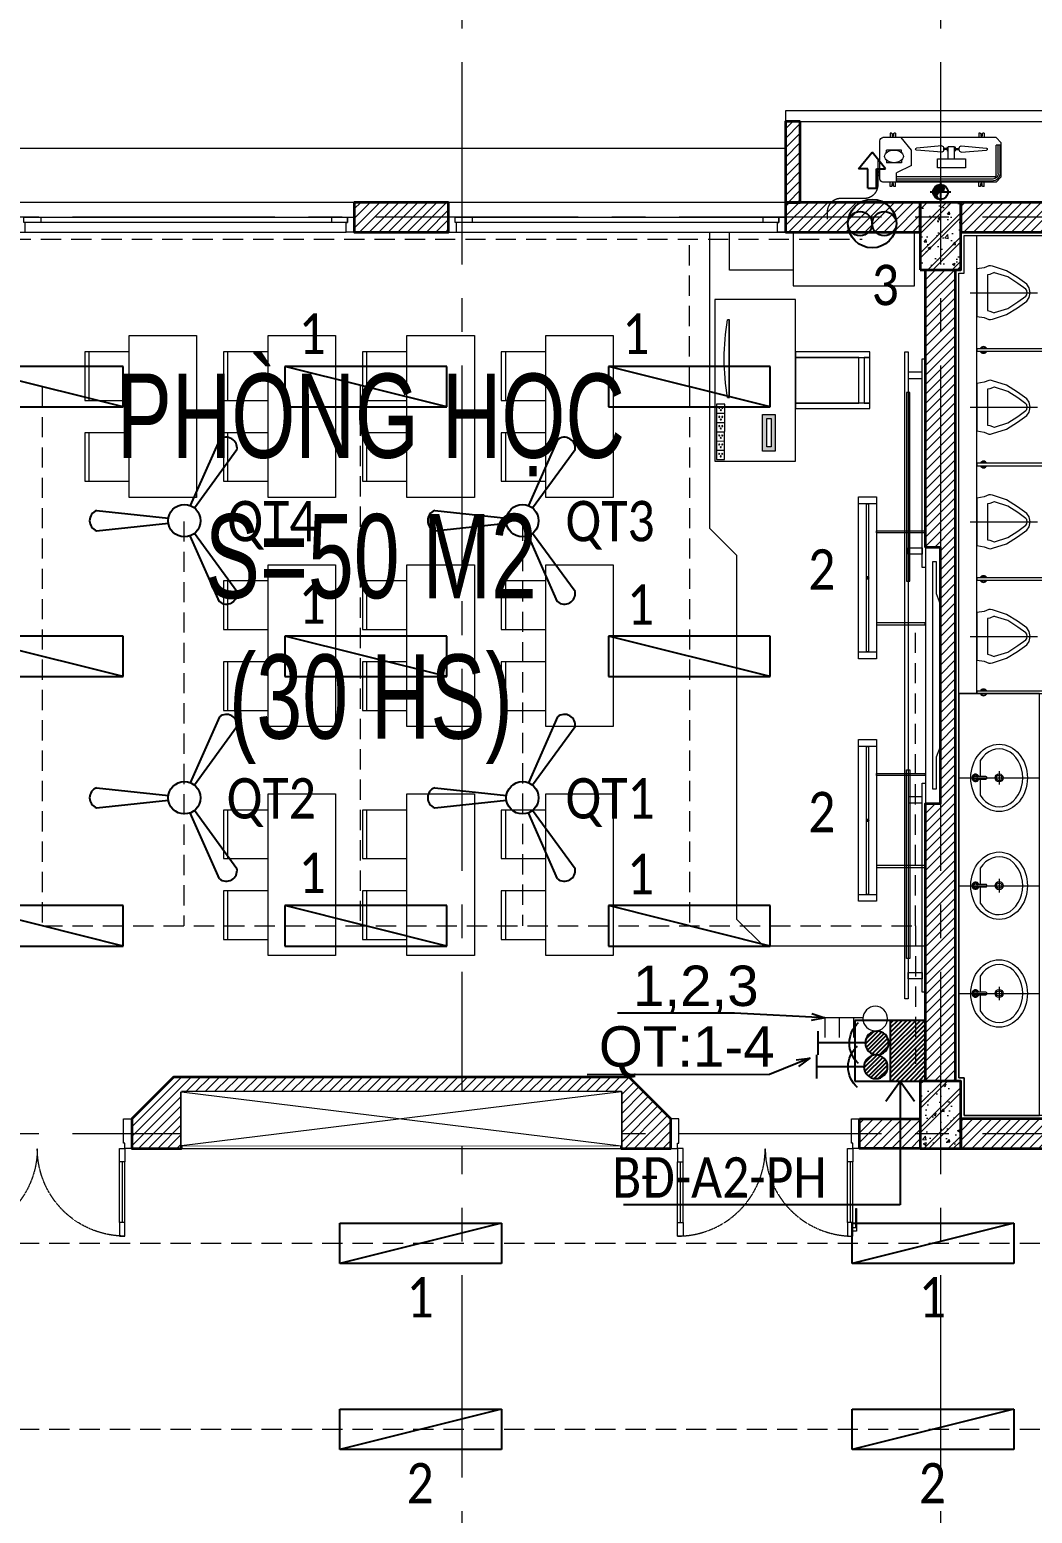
# Model space of a CAD drawing. Header units: millimetres. Extents: x 18326 to 214271, y -298828 to -198730.
# Drawn here: x 76590 to 84028, y -220747 to -209739 of the extents above; entities that cross this region are included whole.
import ezdxf
from ezdxf.enums import TextEntityAlignment as Align

# ---------------------------------------------------------------- set-up
doc = ezdxf.new("R2010")
doc.units = ezdxf.units.MM
doc.header["$LTSCALE"] = 20
doc.header["$MEASUREMENT"] = 0
for name, pattern in [('DASHED2', [0.375, 0.25, -0.125]), ('HIDDEN', [0.375, 0.25, -0.125]), ('xref LC GK$0$CENTER2', [1.125, 0.75, -0.125, 0.125, -0.125]), ('xref_mb.A2$0$2.Mat bang dien hinh$0$ACAD_ISO08W100', [36, 24, -3, 6, -3]), ('xref_mb.A2$0$CENTER', [2, 1.25, -0.25, 0.25, -0.25]), ('xref_mb.A2$0$HIDDEN', [0.375, 0.25, -0.125])]:
    doc.linetypes.add(name, pattern=pattern)
doc.layers.get('0').update_dxf_attribs({"lineweight": 0})
doc.layers.get('Defpoints').update_dxf_attribs({"color": 1, "lineweight": 25})
for name, color, linetype in [('!Cetech-TBD', 2, 'Continuous'), ('11TBDIEN', 6, 'Continuous'), ('CDC-E', 2, 'Continuous'), ('CDC-E-Equip', 2, 'Continuous'), ('CDC-E-Note', 3, 'Continuous'), ('CETECH-E-Switch', 2, 'Continuous'), ('CETECH-TBD', 2, 'Continuous'), ('NETDEP', 2, 'Continuous'), ('TBD', 2, 'Continuous'), ('TEXT', 7, 'Continuous'), ('xref_mb.A2$0$1.TH_TM', 5, 'xref_mb.A2$0$TM')]:
    doc.layers.add(name, color=color, linetype=linetype)
for name, color, linetype, lineweight in [('0.MAU XANH- DAY DIEN', 3, 'HIDDEN', 20), ('1.5 Thiết bị điện', 2, 'Continuous', 9), ('IBST-E-Chieu sang', 2, 'Continuous', 9), ('KV-Cay xanh', 78, 'Continuous', 5), ('KV-Ky hieu', 30, 'Continuous', 0), ('KV-Text', 7, 'Continuous', 25), ('xref LC GK$0$KV-Net truc', 251, 'xref LC GK$0$CENTER2', 9), ('xref_mb.A2$0$KV-Cat be tong', 6, 'Continuous', 35), ('xref_mb.A2$0$KV-Cat tuong', 4, 'Continuous', 35), ('xref_mb.A2$0$KV-Cat vat lieu', 11, 'Continuous', 20), ('xref_mb.A2$0$KV-Cua', 34, 'Continuous', 13), ('xref_mb.A2$0$KV-Hatch', 179, 'Continuous', 5), ('xref_mb.A2$0$KV-Net khuat', 165, 'xref_mb.A2$0$HIDDEN', 9), ('xref_mb.A2$0$KV-Net thay 2', 8, 'Continuous', 13), ('xref_mb.A2$0$KV-Noi that', 35, 'Continuous', 9), ('xref_mb.A2$0$KV-Thiet bi', 59, 'Continuous', 9)]:
    doc.layers.add(name, color=color, linetype=linetype, lineweight=lineweight)
doc.styles.add('aa', font='vncc-sim.shx', dxfattribs={"width": 0.7})
doc.styles.add('AN - Arial', font='arial.ttf')
doc.styles.add('KT', font='vnsimli.shx', dxfattribs={"width": 0.72})
doc.styles.add('uv-abc', font='calibril.ttf', dxfattribs={"width": 0.85})
doc.styles.add('VN', font='arial.ttf', dxfattribs={"width": 0.7})
doc.styles.add('xref_mb.A2$0$TEXT LINE TYPE-UV ABC', font='uv-abc.shx')
doc.linetypes.add('xref_mb.A2$0$TM', pattern='A,16.5,-4,["M",xref_mb.A2$0$TEXT LINE TYPE-UV ABC,S=3,R=0,X=-1.3,Y=-1.3],-4', length=24.5)
doc.dimstyles.new('A2-1-140', dxfattribs={"dimscale": 100, "dimtxt": 3, "dimasz": 1.5, "dimexe": 0.7, "dimexo": 0, "dimgap": 0.5, "dimtad": 1, "dimdec": 0, "dimrnd": 50, "dimzin": 13, "dimdsep": 46, "dimtxsty": 'KT', "dimblk1": 'ARCHTICK', "dimblk2": 'ARCHTICK', "dimsah": 1, "dimcen": 0, "dimdle": 0.7, "dimclrd": 1, "dimclre": 1, "dimclrt": 3, "dimadec": 0, "dimazin": 0, "dimtfac": 1.222222, "dimtdec": 0, "dimtix": 1, "dimtmove": 2, "dimatfit": 3, "dimldrblk": 'ARCHTICK', "dimfxl": 5, "dimfxlon": 1, "dimtolj": 1, "dimtzin": 13, "dimarcsym": 0})
doc.dimstyles.new('Dim DHKK', dxfattribs={"dimscale": 100, "dimtxt": 2, "dimasz": 1, "dimexe": 1, "dimexo": 1, "dimgap": 0.7, "dimtad": 1, "dimtoh": 1, "dimdec": 0, "dimzin": 12, "dimdsep": 46, "dimtxsty": 'aa', "dimblk": 'ARCHTICK', "dimcen": 1, "dimdle": 1, "dimclrd": 7, "dimclre": 7, "dimclrt": 1, "dimadec": 0, "dimazin": 0, "dimtfac": 1, "dimtdec": 0, "dimtofl": 0, "dimtmove": 2, "dimatfit": 3, "dimldrblk": 'OPEN90', "dimfxl": 1, "dimfxlon": 1, "dimtolj": 1, "dimtzin": 12, "dimarcsym": 0})

# ---------------------------------------------------------------- blocks, each defined once
blk = doc.blocks.new('T3RQƯ')
at = {"layer": 'KV-Text', "color": 8, "insert": (30568, 11805), "char_height": 625, "width": 7837.78, "attachment_point": 1, "style": 'VN'}
blk.add_mtext('\\A1;\\pxqc;PHÒNG HỌC\\PS=50 M2 \\P(30 HS)', dxfattribs=at)
blk = doc.blocks.new('t3')
at = {"layer": 'KV-Text', "color": 8, "xscale": 0.003999999956183369, "yscale": 0.003999999956183369, "zscale": 0.003999999956183369}
blk.add_blockref('T3RQƯ', (7.351, 232.338), dxfattribs=at)
blk = doc.blocks.new('_ARCHTICK')
at = {"color": 8, "const_width": 0.15}
blk.add_lwpolyline([(-0.5, -0.5), (0.5, 0.5)], dxfattribs=at)
blk = doc.blocks.new('l57')
at = {"layer": '!Cetech-TBD'}
for p, q in [((-600, 150), (600, 150)), ((600, 150), (-600, -150)), ((-600, -150), (-600, 150)), ((600, 150), (600, -150)), ((600, -150), (-600, -150))]:
    blk.add_line(p, q, dxfattribs=at)
blk = doc.blocks.new('pa6')
at = {"layer": 'CDC-E'}
h = blk.add_hatch(dxfattribs=at)
h.set_pattern_fill('ANSI31', scale=5)
h.set_pattern_definition([(45, (0, 0), (-11.2253, 11.2253), [])])
h.paths.add_polyline_path([(150, 175), (-150, 175), (-150, 0), (150, 0)])
for p, q in [((-150, 350), (150, 350)), ((-150, 0), (-150, 350)), ((150, 350), (150, 0)), ((-150, 175), (150, 175)), ((150, 0), (-150, 0))]:
    blk.add_line(p, q, dxfattribs=at)
blk = doc.blocks.new('*X544')
at = {"color": 0}
for p, q in [((11475.3, 51568.3), (11556.7, 51649.7)), ((11478.7, 51598.1), (11526.9, 51646.3)), ((11480.5, 51546.9), (11578.1, 51644.5)), ((11490, 51530), (11595, 51635)), ((11503.1, 51516.5), (11608.5, 51621.9)), ((11519.6, 51506.5), (11618.5, 51605.4)), ((11540.3, 51500.6), (11624.4, 51584.7)), ((11568.4, 51502.3), (11622.7, 51556.6))]:
    blk.add_line(p, q, dxfattribs=at)
blk = doc.blocks.new('S14')
at = {"layer": '!Cetech-TBD'}
for p, q in [((-75, 375), (75, 375)), ((0, 75), (0, 375))]:
    blk.add_line(p, q, dxfattribs=at)
blk.add_circle((0, 0), 75, dxfattribs=at)
blk.add_arc((0, 0), 175, 41.81031, 138.18969, dxfattribs=at)
blk.add_blockref('*X544', (-11550, -51575), dxfattribs=at)
blk = doc.blocks.new('q1')
at = {"layer": 'TBD', "linetype": 'ByBlock'}
for p, q in [((-75, 651), (-18, 119)), ((75, 651), (18, 119)), ((-601, -260), (-112, -44)), ((-526, -390), (-94, -75)), ((526, -390), (94, -75)), ((601, -260), (112, -44))]:
    blk.add_line(p, q, dxfattribs=at)
blk.add_circle((0, 0), 120, dxfattribs=at)
for centre, start, end in [((0, 623), 20.3028, 159.6972), ((-539, -311), 140.3028, 279.6972), ((539, -311), 260.3028, 39.6972)]:
    blk.add_arc(centre, 80, start, end, dxfattribs=at)
blk = doc.blocks.new('DEN CHIEU BANGTAOTHEM')
for p, q in [((-829, -694), (-829, -509)), ((-829, -509), (-759, -509)), ((-829, -694), (-829, -509)), ((-829, -509), (840, -509)), ((-759, -509), (-759, -694)), ((-759, -591), (770, -591)), ((-759, -612), (-759, -591)), ((770, -612), (-759, -612)), ((770, -694), (770, -509)), ((770, -509), (840, -509)), ((770, -591), (770, -612)), ((840, -509), (840, -694)), ((840, -509), (840, -694)), ((-759, -694), (-829, -694)), ((840, -694), (-829, -694)), ((840, -694), (770, -694))]:
    blk.add_line(p, q)
at = {"elevation": 0}
for points in [[(-458, -9), (-458, -509), (-479, -509), (-479, -9)], [(469, -9), (469, -509), (490, -509), (490, -9)]]:
    blk.add_lwpolyline(points, close=True, dxfattribs=at)
at = {"layer": 'Defpoints'}
blk.add_circle((5, -602), 9.3, dxfattribs=at)
blk = doc.blocks.new('Cong tac 3 - 1 chieu')
blk.add_line((50.2, 55.5), (214, 221.5))
for points in [[(214, 221.5), (298.8, 136.6)], [(90.9, 97.3), (175.8, 12.4)], [(152.9, 159), (237.7, 74.1)]]:
    blk.add_lwpolyline(points)
blk.add_circle((0, 0), 74.9)
blk = doc.blocks.new('*U570')
at = {"rotation": 349.4154363675875}
blk.add_blockref('Cong tac 3 - 1 chieu', (0, 0), dxfattribs=at)
blk = doc.blocks.new('QTRTUONG')
for centre, radius in [((-3.779, -2.918), 1.596), ((-3.779, -2.12), 0.798), ((-3.779, -3.716), 0.798)]:
    blk.add_circle(centre, radius)
blk = doc.blocks.new('quat gio1')
for p, q in [((114, 25.4), (114, -25.4)), ((114, 25.4), (228.6, 25.4)), ((228.6, 79.5), (327.3, 0)), ((228.6, 25.4), (228.6, 79.5)), ((114, -25.4), (228.6, -25.4)), ((228.6, -79.5), (327.3, 0)), ((228.6, -25.4), (228.6, -79.5))]:
    blk.add_line(p, q)
at = {"xscale": 89.50243443385698, "yscale": 89.50243443385698, "zscale": 89.50243443385698}
blk.add_blockref('QTRTUONG', (243, 261.2), dxfattribs=at)
blk = doc.blocks.new('xref LC GK$0$LC')
at = {"layer": 'xref LC GK$0$KV-Net truc', "color": 8, "ltscale": 100}
for points in [[(49450, 10100), (49450, -85479)], [(53000, 10100), (53000, -85479)], [(117812, -2300), (-10253, -2300)], [(117812, -9100), (-10253, -9100)]]:
    blk.add_lwpolyline(points, dxfattribs=at)
blk = doc.blocks.new('xref_mb.A2$0$A$C7e5ff1a7')
at = {"color": 8}
blk.add_line((50, 176), (-450, 176), dxfattribs=at)
for points in [[(-395, 176), (-389, 139), (-370, 114), (-301, 64), (-219, 13), (-115, -21), (-100, -24), (-89, -23), (-55, -9), (0, 0), (0, 176), (0, 352), (-55, 361), (-89, 375), (-100, 376), (-115, 372), (-219, 339), (-301, 288), (-370, 238), (-389, 213)], [(-373, 176), (-371, 159), (-364, 151), (-304, 107), (-229, 59), (-131, 28), (-128, 27), (-97, 40), (-79, 43), (-79, 176), (-79, 309), (-97, 312), (-128, 325), (-131, 324), (-229, 293), (-304, 245), (-364, 201), (-371, 192)]]:
    blk.add_lwpolyline(points, close=True, dxfattribs=at)
blk = doc.blocks.new('*U225')
at = {"color": 8, "linetype": 'ByBlock', "ltscale": 30}
blk.add_lwpolyline([(-9, 0), (9, 0), (9, 575), (-9, 575)], close=True, dxfattribs=at)
for centre, radius, start, end in [((0, 525), 25, 111.1002, 248.8998), ((0, 525), 20, 116.7437, 243.2563), ((0, 525), 25, 291.1002, 68.8998), ((0, 525), 20, 296.7437, 63.2563), ((0, 50), 25, 111.1002, 248.8998), ((0, 50), 20, 116.7437, 243.2563), ((0, 50), 25, 291.1002, 68.8998), ((0, 50), 20, 296.7437, 63.2563)]:
    blk.add_arc(centre, radius, start, end, dxfattribs=at)
blk = doc.blocks.new('xref_mb.A2$0$Tonkin_Lav02_50x42_P')
at = {"color": 8, "ltscale": 0.2}
for p, q in [((0, 0), (0, 60)), ((-5, 30), (5, 30))]:
    blk.add_line(p, q, dxfattribs=at)
at = {"color": 8, "linetype": 'xref_mb.A2$0$CENTER', "ltscale": 4}
for p, q in [((0, 0), (0, 60)), ((-5, 30), (5, 30))]:
    blk.add_line(p, q, dxfattribs=at)
at = {"color": 8, "ltscale": 0.2}
for points in [[(-12.9, 16), (-0.9, 16)], [(0.9, 16), (12.9, 16)]]:
    blk.add_lwpolyline(points, dxfattribs=at)
at = {"color": 8}
for points in [[(-12.9, 16), (-0.9, 16)], [(0.9, 16), (12.9, 16)]]:
    blk.add_lwpolyline(points, dxfattribs=at)
at = {"color": 8, "ltscale": 0.2}
blk.add_lwpolyline([(0.9, 14.2), (0.9, 20.1, 1), (-0.9, 20.1), (-0.9, 14.2)], format="xyb", dxfattribs=at)
at = {"color": 8}
blk.add_lwpolyline([(0.9, 14.2), (0.9, 20.1, 1), (-0.9, 20.1), (-0.9, 14.2)], format="xyb", dxfattribs=at)
at = {"color": 8, "ltscale": 0.2}
for centre, radius in [((0, 30), 3), ((0, 30), 2), ((0, 12.5), 1.3)]:
    blk.add_circle(centre, radius, dxfattribs=at)
at = {"color": 8}
for centre, radius in [((0, 30), 3), ((0, 30), 2), ((0, 12.5), 1.3)]:
    blk.add_circle(centre, radius, dxfattribs=at)
at = {"color": 8, "ltscale": 0.2}
for radius, start, end in [(2.7, 109.4712, 70.5288), (1.9, 118.2737, 61.7263)]:
    blk.add_arc((0, 12.5), radius, start, end, dxfattribs=at)
at = {"color": 8}
for radius, start, end in [(2.7, 109.4712, 70.5288), (1.9, 118.2737, 61.7263)]:
    blk.add_arc((0, 12.5), radius, start, end, dxfattribs=at)
at = {"color": 8, "ltscale": 0.2}
blk.add_ellipse((0, 30), major_axis=(-25, 0), ratio=0.84, dxfattribs=at)
at = {"color": 8}
blk.add_ellipse((0, 30), major_axis=(-25, 0), ratio=0.84, dxfattribs=at)
at = {"color": 8, "ltscale": 0.2}
blk.add_ellipse((0, 30), major_axis=(-21.5, 0), ratio=0.813953, start_param=2.214297, end_param=7.210481, dxfattribs=at)
at = {"color": 8}
blk.add_ellipse((0, 30), major_axis=(-21.5, 0), ratio=0.813953, start_param=2.214297, end_param=7.210481, dxfattribs=at)
blk = doc.blocks.new('*U231')
at = {"color": 8, "linetype": 'ByBlock', "ltscale": 30}
blk.add_lwpolyline([(-9, 0), (9, 0), (9, 600), (-9, 600)], close=True, dxfattribs=at)
for centre, radius, start, end in [((0, 550), 25, 111.1002, 248.8998), ((0, 550), 20, 116.7437, 243.2563), ((0, 550), 25, 291.1002, 68.8998), ((0, 550), 20, 296.7437, 63.2563), ((0, 50), 25, 111.1002, 248.8998), ((0, 50), 20, 116.7437, 243.2563), ((0, 50), 25, 291.1002, 68.8998), ((0, 50), 20, 296.7437, 63.2563)]:
    blk.add_arc(centre, radius, start, end, dxfattribs=at)
blk = doc.blocks.new('xref_mb.A2$0$Module WC1')
at = {"layer": 'xref_mb.A2$0$KV-Hatch'}
h = blk.add_hatch(dxfattribs=at)
h.set_pattern_fill('ANSI31', color=8, scale=400)
h.set_pattern_definition([(45, (-91346.89, 211114.975), (-35.355339, 35.355339), [])])
h.paths.add_polyline_path([(-6850, 95), (-7850, 95), (-7850, -125), (-6850, -125)])
h.paths.add_polyline_path([(-1150, 95), (-150, 95), (-150, -125), (-1150, -125)])
h.paths.add_polyline_path([(-110, -405), (110, -405), (110, -6425), (-110, -6425)])
h.paths.add_polyline_path([(-150, -6425), (-1060, -6425), (-1060, -6705), (-2445, -6705), (-2445, -6510), (-2555, -6510), (-2555, -6925), (-950, -6925), (-950, -6535), (-150, -6535)])
h.paths.add_polyline_path([(-7850, -6925), (-5445, -6925), (-5445, -6510), (-5555, -6510), (-5555, -6705), (-7850, -6705)])
h.paths.add_polyline_path([(-8110, -2465), (-8110, -405), (-7890, -405), (-7890, -6425), (-8110, -6425), (-8110, -4365), (-8000, -4365), (-8000, -2465)])
h.paths.add_polyline_path([(-2555, -5410), (-2555, -5610), (-2445, -5610), (-2445, -4875), (-3890, -4875), (-3890, -125), (-3680, -125), (-3680, 95), (-4320, 95), (-4320, -125), (-4110, -125), (-4110, -4875), (-5555, -4875), (-5555, -5610), (-5445, -5610), (-5445, -5410)])
h.paths.add_polyline_path([(-2555, -4985), (-5445, -4985), (-5445, -5300), (-2555, -5300)], flags=16)
at = {"layer": 'xref_mb.A2$0$KV-Cat tuong', "color": 8}
for points in [[(-6850, 95), (-7850, 95), (-7850, -125), (-6850, -125)], [(-7850, -6925), (-5445, -6925), (-5445, -6510), (-5555, -6510), (-5555, -6705), (-7850, -6705)]]:
    blk.add_lwpolyline(points, close=True, dxfattribs=at)
blk.add_lwpolyline([(-8110, -2465), (-8110, -405), (-7890, -405), (-7890, -6425), (-8110, -6425), (-8110, -4365), (-8000, -4365), (-8000, -2465), (-8110, -2465)], dxfattribs=at)
at = {"layer": 'xref_mb.A2$0$KV-Cat vat lieu', "color": 8}
for p, q in [((-7825, -430), (-7825, -150)), ((-7825, -150), (-4135, -150)), ((-7865, -6400), (-7865, -430)), ((-7865, -430), (-7825, -430)), ((-7825, -6400), (-7865, -6400)), ((-7825, -6680), (-7825, -6400)), ((-5580, -6680), (-7825, -6680))]:
    blk.add_line(p, q, dxfattribs=at)
at = {"layer": 'xref_mb.A2$0$KV-Net thay 2', "color": 8}
blk.add_lwpolyline([(-7865, -3550), (-7730, -3550), (-7730, -150)], dxfattribs=at)
at = {"layer": 'xref_mb.A2$0$KV-Thiet bi', "color": 8}
blk.add_lwpolyline([(-7825, -6680), (-7265, -6680), (-7265, -3550), (-7865, -3550), (-7865, -6400), (-7825, -6400)], close=True, dxfattribs=at)
for name, p, rotation in [('xref_mb.A2$0$A$C7e5ff1a7', (-7730, -399), 180), ('*U231', (-7130, -1000), 90), ('xref_mb.A2$0$A$C7e5ff1a7', (-7730, -1249), 180), ('*U231', (-7130, -1850), 90), ('xref_mb.A2$0$A$C7e5ff1a7', (-7730, -2099), 180), ('*U231', (-7130, -2700), 90), ('xref_mb.A2$0$A$C7e5ff1a7', (-7730, -2949), 180), ('*U225', (-7155, -3541), 90)]:
    blk.add_blockref(name, p, dxfattribs=dict(at, rotation=rotation))
at = {"layer": 'xref_mb.A2$0$KV-Thiet bi', "color": 8, "rotation": 269.9999928835187}
for p, xscale, yscale, zscale in [((-7865, -4175), 10.00000000000047, 10.00000000000047, 10.00000000000047), ((-7865, -4975), 10.00000000000048, 10.00000000000048, 10.00000000000048), ((-7865, -5775), 10.00000000000047, 10.00000000000047, 10.00000000000047)]:
    blk.add_blockref('xref_mb.A2$0$Tonkin_Lav02_50x42_P', p, dxfattribs=dict(at, xscale=xscale, yscale=yscale, zscale=zscale))
blk = doc.blocks.new('*U205')
at = {"color": 8, "linetype": 'Continuous'}
for p, q in [((70, 100), (70, 550)), ((1330, 100), (1330, 550))]:
    blk.add_line(p, q, dxfattribs=at)
at = {"color": 8}
for p, q in [((90, 550), (90, 100)), ((1310, 550), (1310, 100))]:
    blk.add_line(p, q, dxfattribs=at)
for points in [[(22, 445), (22, 614), (50, 614), (50, 586), (27, 586), (27, 445)], [(0, 0), (50, 0), (50, -40), (60, -40), (60, -220), (0, -220)], [(1400, 0), (1350, 0), (1350, -40), (1340, -40), (1340, -220), (1400, -220)]]:
    blk.add_lwpolyline(points, close=True, dxfattribs=at)
for points in [[(50, 550), (90, 550), (90, 650), (50, 650), (50, 550)], [(50, 553), (50, 100)], [(1350, 550), (1310, 550), (1310, 650), (1350, 650), (1350, 550)], [(1350, 553), (1350, 100)], [(50, 100), (90, 100), (90, 0), (50, 0), (50, 100)], [(1350, 100), (1310, 100), (1310, 0), (1350, 0), (1350, 100)]]:
    blk.add_lwpolyline(points, dxfattribs=at)
at = {"color": 8, "linetype": 'xref_mb.A2$0$HIDDEN', "ltscale": 0.2}
for points in [[(700, 0, 0.414214), (50, 650, 0.414214)], [(700, 0, -0.414214), (1350, 650, -0.414214)]]:
    blk.add_lwpolyline(points, format="xyb", dxfattribs=at)
blk = doc.blocks.new('xref_mb.A2$0$Module TX1')
at = {"layer": 'xref_mb.A2$0$KV-Hatch'}
h = blk.add_hatch(dxfattribs=at)
h.set_pattern_fill('ANSI31', color=8, scale=400)
h.set_pattern_definition([(45, (-63346.89, -117945.025), (-35.355339, 35.355339), [])])
h.paths.add_polyline_path([(-3400, 235), (-3850, 235), (-3850, 15), (-3400, 15)])
h.paths.add_polyline_path([(-1630, 435), (1630, 435), (1630, 15), (2000, 15), (2000, 235), (1690, 545), (-1690, 545), (-2000, 235), (-2000, 15), (-1630, 15)])
h.paths.add_polyline_path([(3400, 235), (3850, 235), (3850, 15), (3400, 15)])
at = {"layer": 'xref_mb.A2$0$KV-Cat tuong', "color": 8}
for points in [[(-1630, 435), (1630, 435), (1630, 15), (2000, 15), (2000, 235), (1690, 545), (-1690, 545), (-2000, 235), (-2000, 15), (-1630, 15)], [(3400, 235), (3850, 235), (3850, 15), (3400, 15)]]:
    blk.add_lwpolyline(points, close=True, dxfattribs=at)
at = {"layer": 'xref_mb.A2$0$KV-Thiet bi', "color": 8}
blk.add_line((-1630, 15), (1630, 15), dxfattribs=at)
at = {"layer": 'xref_mb.A2$0$KV-Cua', "color": 8, "xscale": -1, "rotation": 180}
blk.add_blockref('*U205', (-3400, 15), dxfattribs=at)
at = {"layer": 'xref_mb.A2$0$KV-Cua', "color": 8, "rotation": 180}
blk.add_blockref('*U205', (3400, 15), dxfattribs=at)
blk = doc.blocks.new('*U207')
at = {"color": 8, "linetype": 'Continuous'}
for p, q in [((-110, 1240), (-110, -1140)), ((-220, 1125), (-220, -1035)), ((-180, -1035), (-180, 1125)), ((-220, -1200), (-110, -1200))]:
    blk.add_line(p, q, dxfattribs=at)
at = {"color": 8}
for points in [[(-220, 1300), (-110, 1300), (-110, 1240), (-110, 1240), (-110, 1240), (-180, 1240), (-180, 1250), (-220, 1250)], [(-220, -1200), (-110, -1200), (-110, -1140), (-110, -1140), (-110, -1140), (-180, -1140), (-180, -1150), (-220, -1150)]]:
    blk.add_lwpolyline(points, close=True, dxfattribs=at)
at = {"color": 8, "linetype": 'Continuous'}
for points in [[(-180, 1250), (-220, 1250), (-220, 1125), (-180, 1125)], [(-180, -1035), (-220, -1035), (-220, -1150), (-180, -1150)]]:
    blk.add_lwpolyline(points, close=True, dxfattribs=at)
blk = doc.blocks.new('xref_mb.A2$0$Module TX2')
at = {"layer": 'xref_mb.A2$0$KV-Hatch'}
h = blk.add_hatch(dxfattribs=at)
h.set_pattern_fill('ANSI31', color=8, scale=400)
h.set_pattern_definition([(45, (-103346.89, -124995.025), (-35.355339, 35.355339), [])])
h.paths.add_polyline_path([(2850, -235), (3850, -235), (3850, -15), (2850, -15)])
h.paths.add_polyline_path([(350, -15), (-350, -15), (-350, -235), (350, -235)])
h.paths.add_polyline_path([(-2850, -235), (-3850, -235), (-3850, -15), (-2850, -15)])
at = {"layer": 'xref_mb.A2$0$KV-Cat tuong', "color": 8}
for points in [[(350, -15), (-350, -15), (-350, -235), (350, -235)], [(2850, -235), (3850, -235), (3850, -15), (2850, -15)]]:
    blk.add_lwpolyline(points, close=True, dxfattribs=at)
at = {"layer": 'xref_mb.A2$0$KV-Net thay 2', "color": 8}
for p, q in [((-350, -15), (-2850, -15)), ((2850, -15), (350, -15))]:
    blk.add_line(p, q, dxfattribs=at)
at = {"layer": 'xref_mb.A2$0$KV-Cua', "color": 8, "xscale": -1.000000000000003, "rotation": 90}
for p in [(-1550, -345), (1650, -345)]:
    blk.add_blockref('*U207', p, dxfattribs=at)
blk = doc.blocks.new('xref_mb.A2$0$cot30x50')
at = {"layer": 'xref_mb.A2$0$KV-Hatch'}
h = blk.add_hatch(dxfattribs=at)
h.set_pattern_fill('CHAU-01', color=8, scale=30, pattern_type=2)
h.set_pattern_definition([(50, (0, 0), (215.178055, -18.82564), [22.5, -247.5]), (355, (0, 0), (-41.6254, 225.65764), [18, -198]), (100.4514, (17.93, -1.57), (173.552815, 206.83186), [19.12206, -210.342634]), (46.1842, (0, 60), (320.172315, -49.6557), [33.75, -371.25]), (96.6356, (26.68, 55.86), (280.39881, 292.23536), [28.68309, -315.5139]), (351.1842, (0, 60), (280.39858, 292.23558), [27, -297]), (21, (30, 45), (179.072116, -120.785667), [22.5, -247.5]), (326, (30, 45), (72.9946, 217.545014), [18, -198]), (71.4514, (44.92, 34.93), (252.06679, 96.75915), [19.12206, -210.342634]), (37.5, (0, 0), (3.6479566, 99.868156), [0, -195.6, 0, -201, 0, -198.75]), (7.5, (0, 0), (78.920861, 118.323514), [0, -114.6, 0, -191.1, 0, -75.75]), (327.5, (-66.9, 0), (160.146731, -6.7664615), [0, -75, 0, -234, 0, -310.5]), (317.5, (-96.9, 0), (174.95585, 30.031495), [0, -97.5, 0, -155.4, 0, -220.5]), (45, (0, 0), (-90.156115, 90.156115), []), (45, (0, 36.75), (-90.156115, 90.156115), [])])
h.paths.add_polyline_path([(-778332, 133391), (-778632, 133391), (-778632, 132891), (-778332, 132891)])
at = {"layer": 'xref_mb.A2$0$KV-Cat be tong', "color": 8}
blk.add_lwpolyline([(-778632, 132891), (-778332, 132891), (-778332, 133391), (-778632, 133391)], close=True, dxfattribs=at)
blk = doc.blocks.new('xref_mb.A2$0$dvct1')
at = {"layer": 'xref_mb.A2$0$KV-Cat be tong', "color": 8}
for p in [(1337388, -124760), (1337388, -131280)]:
    blk.add_blockref('xref_mb.A2$0$cot30x50', p, dxfattribs=at)
blk = doc.blocks.new('xref_mb.A2$0$LCT1')
at = {"layer": 'xref_mb.A2$0$KV-Cat be tong', "color": 8}
blk.add_blockref('xref_mb.A2$0$dvct1', (-526906, -8522), dxfattribs=at)
blk = doc.blocks.new('xref_mb.A2$0$CN')
at = {"color": 8}
for p, q in [((-19.9, 398.4), (-266.8, 398.4)), ((-71.3, 398.4), (-71.3, 423.2)), ((-61.4, 423.2), (-71.3, 423.2)), ((-61.4, 398.4), (-61.4, 423.2)), ((-51.4, 398.4), (-51.4, 423.2)), ((-41.4, 423.2), (-51.4, 423.2)), ((-41.4, 398.4), (-41.4, 423.2)), ((-314, 332, 3.3), (-286.7, 332)), ((-314, 323.4, 3.3), (-314, 332, 3.3)), ((-314, 298.8, 3.3), (-314, 307.4, 3.3)), ((-314, 298.8, 3.3), (-286.7, 298.8)), ((-310.7, 320, 3.3), (-295.8, 320, 3.3)), ((-310.7, 310.8, 3.3), (-295.8, 310.8, 3.3)), ((-295.8, 310.8, 3.3), (-295.8, 320, 3.3)), ((-286.7, -348.5), (-286.7, 378.5)), ((0, -348.5), (0, 378.5)), ((27.3, 332, 3.3), (0, 332)), ((27.3, 298.8, 3.3), (0, 298.8)), ((9.1, 310.8, 3.3), (9.1, 320, 3.3)), ((23.9, 320, 3.3), (9.1, 320, 3.3)), ((23.9, 310.8, 3.3), (9.1, 310.8, 3.3)), ((27.3, 323.4, 3.3), (27.3, 332, 3.3)), ((27.3, 298.8, 3.3), (27.3, 307.4, 3.3)), ((-314, -238, -0.4), (-286.7, -238, -3.8)), ((-314, -246.6, -0.4), (-314, -238, -0.4)), ((-314, -271.2, -0.4), (-314, -262.6, -0.4)), ((-314, -271.2, -0.4), (-286.7, -271.2, -3.8)), ((-310.7, -249.9, -0.4), (-295.8, -249.9, -0.4)), ((-310.7, -259.2, -0.4), (-295.8, -259.2, -0.4)), ((-295.8, -259.2, -0.4), (-295.8, -249.9, -0.4)), ((27.3, -238, -0.4), (0, -238, -3.8)), ((27.3, -271.2, -0.4), (0, -271.2, -3.8)), ((9.1, -259.2, -0.4), (9.1, -249.9, -0.4)), ((23.9, -249.9, -0.4), (9.1, -249.9, -0.4)), ((23.9, -259.2, -0.4), (9.1, -259.2, -0.4)), ((27.3, -246.6, -0.4), (27.3, -238, -0.4)), ((27.3, -271.2, -0.4), (27.3, -262.6, -0.4)), ((-253.5, -381.6), (-286.7, -348.5)), ((0, -348.5), (-33.2, -381.6)), ((-33.2, -381.6), (-253.5, -381.6))]:
    blk.add_line(p, q, dxfattribs=at)
at = {"color": 8, "lineweight": 5}
for p, q in [((-191.1, 354.7), (-206.6, 354.7)), ((-206.6, 260.3), (-206.6, 354.7)), ((-140.7, 354.7), (-125.2, 354.7)), ((-125.2, 260.3), (-125.2, 354.7)), ((-107, 194.7), (-59.8, 290.7)), ((-6.6, 290.7), (-59.8, 290.7)), ((-33.2, -335.2), (-33.2, 290.7)), ((-19.9, -328.5), (-19.9, 290.7)), ((-6.6, -321.9), (-6.6, 290.7)), ((-205.6, 194.7), (-286.7, 261.4)), ((-191.1, 260.3), (-206.6, 260.3)), ((-107, 194.7), (-205.6, 194.7)), ((-140.7, 260.3), (-125.2, 260.3)), ((-232.6, 1), (-219.6, 163.4)), ((-193.5, 1), (-206.5, 163.4)), ((-198.6, -36.3), (-227.4, -36.3)), ((-150.6, -41.8), (-227.4, -41.8)), ((-227.4, -82.2), (-227.4, -41.8)), ((-150.6, -82.2), (-227.4, -82.2)), ((-198.6, -87.7), (-227.4, -87.7)), ((-206.8, -12.2), (-219.3, -12.2)), ((-216.6, -36.3), (-216.6, -12.2)), ((-216.6, -87.7), (-216.6, -111.8)), ((-209.4, -36.3), (-209.4, -12)), ((-209.4, -87.7), (-209.4, -112.1)), ((-232.6, -125.1), (-219.6, -287.4)), ((-206.8, -111.8), (-219.3, -111.8)), ((-193.5, -125.1), (-206.5, -287.4)), ((-46.5, -348.5), (-237.1, -348.5)), ((-237.1, -375), (-237.1, -348.5)), ((-53.1, -361.7), (-237.1, -361.7)), ((-59.7, -375), (-237.1, -375))]:
    blk.add_line(p, q, dxfattribs=at)
blk.add_lwpolyline([(-92.9, -152.2), (-92.9, 28.1), (-150.6, 28.1), (-150.6, -152.2)], close=True, dxfattribs=at)
at = {"color": 8}
for centre, radius, start, end in [((-266.8, 378.5), 19.9, 90, 180), ((-19.9, 378.5), 19.9, 0, 90), ((-310.7, 323.4, 3.3), 3.32, 180, 270), ((-310.7, 307.4, 3.3), 3.32, 90, 180), ((23.9, 323.4, 3.3), 3.32, 270, 0), ((23.9, 307.4, 3.3), 3.32, 0, 90), ((-310.7, -246.6, -0.4), 3.32, 180, 270), ((-310.7, -262.6, -0.4), 3.32, 90, 180), ((23.9, -246.6, -0.4), 3.32, 270, 0), ((23.9, -262.6, -0.4), 3.32, 0, 90)]:
    blk.add_arc(centre, radius, start, end, dxfattribs=at)
at = {"color": 8, "lineweight": 5}
for centre, radius, start, end in [((-213, 161.5), 6.84, 16.36423, 163.63577), ((-219.3, 1), 13.3, 180, 270), ((-206.8, 1), 13.3, 270, 0), ((-219.3, -125.1), 13.3, 90, 180), ((-206.8, -125.1), 13.3, 0, 90), ((-213, -285.5), 6.84, 196.36423, 343.63577), ((-59.7, -321.9), 53.1, 270, 0), ((-53.1, -328.5), 33.2, 270, 0), ((-46.5, -335.2), 13.3, 270, 0)]:
    blk.add_arc(centre, radius, start, end, dxfattribs=at)
at = {"color": 8, "lineweight": 5, "extrusion": (0, 0, -1)}
blk.add_ellipse((-165.9, 307.5), major_axis=(0, -60.1), ratio=0.677923, dxfattribs=at)
at = {"layer": 'Defpoints', "color": 8}
blk.add_line((0, 8.4), (130, 8.4), dxfattribs=at)
blk.add_lwpolyline([(130, -381.6), (130, 398.4)], dxfattribs=at)
blk = doc.blocks.new('xref_mb.A2$0$Module che dieu hoa')
at = {"layer": 'xref_mb.A2$0$KV-Hatch'}
h = blk.add_hatch(dxfattribs=at)
h.set_pattern_fill('ANSI31', color=8, scale=400)
h.paths.add_polyline_path([(-25, -600), (85, -600), (85, 0), (-25, 0)])
h.paths.add_polyline_path([(2165, -600), (2275, -600), (2275, 0), (2165, 0)])
at = {"layer": 'xref_mb.A2$0$KV-Cat tuong', "color": 8}
for points in [[(2165, -600), (2275, -600), (2275, 0), (2165, 0)], [(-25, -600), (85, -600), (85, 0), (-25, 0)]]:
    blk.add_lwpolyline(points, close=True, dxfattribs=at)
at = {"layer": 'xref_mb.A2$0$KV-Thiet bi', "color": 8, "const_width": 10}
blk.add_lwpolyline([(1964, 125), (1964, 70, -0.414214), (1864, -30), (1689, -30, 0.414214), (1589, -130), (1589, -315)], format="xyb", dxfattribs=at)
at = {"layer": 'xref_mb.A2$0$KV-Thiet bi', "color": 8}
blk.add_lwpolyline([(-25, -680), (2275, -680), (2275, -600), (-25, -600)], close=True, dxfattribs=at)
at = {"layer": 'xref_mb.A2$0$KV-Thiet bi', "color": 8, "xscale": -1.153846153846191, "yscale": 1.153846153846191, "zscale": 1.15384615384619, "rotation": 270}
blk.add_blockref('xref_mb.A2$0$CN', (1115, -150), dxfattribs=at)
blk = doc.blocks.new('xref_mb.A2$0$ghe vi tinh giao vien')
at = {"color": 8}
for points in [[(-170, 0), (-170, 550), (-210, 550), (-210, 0)], [(170, 550), (-170, 550), (-170, 510), (170, 510)], [(170, 0), (170, 470), (-170, 470), (-170, 0)], [(210, 0), (210, 550), (170, 550), (170, 0)]]:
    blk.add_lwpolyline(points, close=True, dxfattribs=at)
blk = doc.blocks.new('xref_mb.A2$0$MT XACH TAY')
at = {"layer": 'xref_mb.A2$0$KV-Noi that', "color": 8}
for p, q in [((1945309, 219420, 0), (1945309, 219432, 0)), ((1945309, 219416, 0), (1945309, 219428, 0)), ((1945885, 219420, 0), (1945309, 219420, 0)), ((1945885, 219416, 0), (1945309, 219416, 0)), ((1945885, 219432, 0), (1945885, 219420, 0)), ((1945885, 219428, 0), (1945885, 219416, 0))]:
    blk.add_line(p, q, dxfattribs=at)
blk.add_arc((1945597, 217716, 0), 1740, 80.4727, 99.5273, dxfattribs=at)
blk = doc.blocks.new('xref_mb.A2$0$O cam HDMI')
at = {"layer": 'xref_mb.A2$0$KV-Noi that'}
h = blk.add_hatch(color=8, dxfattribs=at)
h.dxf.hatch_style = 1
h.paths.add_polyline_path([(-227, 108), (227, 108), (227, -47), (-227, -47)])
h.paths.add_polyline_path([(-176, 57), (176, 57), (176, 3), (-176, 3)], flags=16)
at = {"layer": 'xref_mb.A2$0$KV-Noi that', "color": 8}
for points in [[(-227, 108), (227, 108), (227, -47), (-227, -47)], [(-176, 57), (176, 57), (176, 3), (-176, 3)]]:
    blk.add_lwpolyline(points, close=True, dxfattribs=at)
blk = doc.blocks.new('xref_mb.A2$0$o dien 6d')
at = {"layer": 'xref_mb.A2$0$KV-Noi that', "color": 8}
for p, q in [((5842817.9, -64279), (5842817.9, -64329.4)), ((5842875.1, -64279), (5842875.1, -64329.4)), ((5842932.2, -64279), (5842932.2, -64329.4)), ((5842989.3, -64279), (5842989.3, -64329.4)), ((5843046.4, -64279), (5843046.4, -64329.4)), ((5843103.6, -64279), (5843103.6, -64329.4))]:
    blk.add_line(p, q, dxfattribs=at)
blk.add_lwpolyline([(5843103.6, -64279), (5843103.6, -64329.4), (5842760.8, -64329.4), (5842760.8, -64279)], close=True, dxfattribs=at)
for centre in [(5842783.2, -64295.7), (5842798.6, -64305), (5842840.3, -64295.7), (5842855.7, -64305), (5842897.4, -64295.7), (5842912.8, -64305), (5842954.6, -64295.7), (5842970, -64305), (5843011.7, -64295.7), (5843027.1, -64305), (5843068.8, -64295.7), (5843084.2, -64305), (5842783.2, -64314.3), (5842840.3, -64314.3), (5842897.4, -64314.3), (5842954.6, -64314.3), (5843011.7, -64314.3), (5843068.8, -64314.3)]:
    blk.add_ellipse(centre, major_axis=(3.23, 0), ratio=1, dxfattribs=at)
blk = doc.blocks.new('xref_mb.A2$0$A$Cb15db4b7')
at = {"color": 8}
blk.add_line((50, 155), (4750, 155), dxfattribs=at)
for points in [[(3242.5, 235), (3005, 235), (2927, 265), (1873, 265), (1795, 235), (1557.5, 235), (1557.5, 205), (3242.5, 205)], [(50, 155), (1600, 155), (1600, 130), (50, 130)], [(150, 25), (196, 25), (196, 130), (150, 130)], [(1500, 25), (1454, 25), (1454, 130), (1500, 130)], [(3200, 155), (4750, 155), (4750, 130), (3200, 130)], [(3300, 25), (3346, 25), (3346, 130), (3300, 130)], [(4650, 25), (4604, 25), (4604, 130), (4650, 130)], [(0, 25), (4800, 25), (4800, 0), (0, 0)], [(1700, 37.5), (300, 37.5), (300, 12.5), (1700, 12.5)], [(3100, 37.5), (4500, 37.5), (4500, 12.5), (3100, 12.5)]]:
    blk.add_lwpolyline(points, close=True, dxfattribs=at)
blk = doc.blocks.new('xref_mb.A2$0$SFĐÁ12')
at = {"layer": 'xref_mb.A2$0$KV-Noi that', "color": 8}
for points in [[(150, 110), (150, 390), (110, 390), (110, 5410), (1310, 5410), (1510, 5210), (1510, 2510), (1710, 2310), (1710, 110)], [(1075, 1810), (1075, 610), (1675, 610), (1675, 1810)], [(1092, 510), (192, 510), (192, 110), (1092, 110)], [(1092, 393), (1566, 393), (1566, 110), (1092, 110)]]:
    blk.add_lwpolyline(points, close=True, dxfattribs=at)
at = {"color": 8}
for name, p, xscale, yscale, zscale, rotation in [('xref_mb.A2$0$o dien 6d', (60278, -7010106), -1.200000000000005, 1.200000000000005, 1.200000000000002, 269.8486810506511), ('xref_mb.A2$0$O cam HDMI', (1255, 1599), 0.600000000000003, 0.600000000000003, 0.600000000000003, 270)]:
    blk.add_blockref(name, p, dxfattribs=dict(at, xscale=xscale, yscale=yscale, zscale=zscale, rotation=rotation))
at = {"color": 8, "xscale": -1, "rotation": 270}
blk.add_blockref('xref_mb.A2$0$MT XACH TAY', (-217852, -1944547), dxfattribs=at)
at = {"layer": 'xref_mb.A2$0$KV-Noi that', "color": 8, "rotation": 90}
for name, p in [('xref_mb.A2$0$A$Cb15db4b7', (265, 1000)), ('xref_mb.A2$0$ghe vi tinh giao vien', (1075, 1210))]:
    blk.add_blockref(name, p, dxfattribs=at)
blk = doc.blocks.new('xref_mb.A2$0$LOPCB')
at = {"color": 8}
for p, q in [((3103, 4870), (3103, 5230)), ((4133, 4870), (4133, 5230)), ((5163, 4870), (5163, 5230)), ((3103, 4270), (3103, 4630)), ((4133, 4270), (4133, 4630)), ((5163, 4270), (5163, 4630)), ((3103, 3170), (3103, 3530)), ((4133, 3170), (4133, 3530)), ((5163, 3170), (5163, 3530)), ((3103, 2570), (3103, 2930)), ((4133, 2570), (4133, 2930)), ((5163, 2570), (5163, 2930)), ((3103, 1470), (3103, 1830)), ((4133, 1470), (4133, 1830)), ((5163, 1470), (5163, 1830)), ((6193, 1470), (6193, 1830)), ((3103, 870), (3103, 1230)), ((4133, 870), (4133, 1230)), ((5163, 870), (5163, 1230)), ((6193, 870), (6193, 1230))]:
    blk.add_line(p, q, dxfattribs=at)
for points in [[(2245, 6761), (5505, 6761), (5505, 6361), (2245, 6361)], [(2303, 5350), (2803, 5350), (2803, 4150), (2303, 4150)], [(3333, 5350), (3833, 5350), (3833, 4150), (3333, 4150)], [(4363, 5350), (4863, 5350), (4863, 4150), (4363, 4150)], [(2803, 4870), (3133, 4870), (3133, 5230), (2803, 5230)], [(3833, 4870), (4163, 4870), (4163, 5230), (3833, 5230)], [(4863, 4870), (5193, 4870), (5193, 5230), (4863, 5230)], [(2803, 4270), (3133, 4270), (3133, 4630), (2803, 4630)], [(3833, 4270), (4163, 4270), (4163, 4630), (3833, 4630)], [(4863, 4270), (5193, 4270), (5193, 4630), (4863, 4630)], [(2303, 3650), (2803, 3650), (2803, 2450), (2303, 2450)], [(3333, 3650), (3833, 3650), (3833, 2450), (3333, 2450)], [(4363, 3650), (4863, 3650), (4863, 2450), (4363, 2450)], [(2803, 3170), (3133, 3170), (3133, 3530), (2803, 3530)], [(3833, 3170), (4163, 3170), (4163, 3530), (3833, 3530)], [(4863, 3170), (5193, 3170), (5193, 3530), (4863, 3530)], [(2803, 2570), (3133, 2570), (3133, 2930), (2803, 2930)], [(3833, 2570), (4163, 2570), (4163, 2930), (3833, 2930)], [(4863, 2570), (5193, 2570), (5193, 2930), (4863, 2930)], [(2303, 1950), (2803, 1950), (2803, 750), (2303, 750)], [(3333, 1950), (3833, 1950), (3833, 750), (3333, 750)], [(4363, 1950), (4863, 1950), (4863, 750), (4363, 750)], [(5393, 1950), (5893, 1950), (5893, 750), (5393, 750)], [(2803, 1470), (3133, 1470), (3133, 1830), (2803, 1830)], [(3833, 1470), (4163, 1470), (4163, 1830), (3833, 1830)], [(4863, 1470), (5193, 1470), (5193, 1830), (4863, 1830)], [(5893, 1470), (6223, 1470), (6223, 1830), (5893, 1830)], [(2803, 870), (3133, 870), (3133, 1230), (2803, 1230)], [(3833, 870), (4163, 870), (4163, 1230), (3833, 1230)], [(4863, 870), (5193, 870), (5193, 1230), (4863, 1230)], [(5893, 870), (6223, 870), (6223, 1230), (5893, 1230)]]:
    blk.add_lwpolyline(points, close=True, dxfattribs=at)
at = {"layer": 'xref_mb.A2$0$KV-Cat tuong', "color": 8}
blk.add_blockref('xref_mb.A2$0$SFĐÁ12', (-125, -129), dxfattribs=at)
at = {"color": 8}
blk.add_wipeout([(2245, 6761), (2245, 6361), (5505, 6361), (5505, 6761)], dxfattribs=at)
for p, q in [((2245, 6361), (5505, 6761)), ((5505, 6361), (2245, 6761))]:
    blk.add_line(p, q, dxfattribs=at)
blk = doc.blocks.new('xref_mb.A2$0$od')
at = {"ltscale": 10}
h = blk.add_hatch(dxfattribs=at)
h.set_pattern_fill('ANSI31', color=8, scale=0.5, style=0)
h.set_pattern_definition([(45, (-2211.68692, 549.289586), (-0.0441941738, 0.0441941738), [])])
h.paths.add_polyline_path([(-0.62, 0, -0.414214), (0, 0.62), (0, 0)])
h.paths.add_polyline_path([(0, -0.62, -0.414214), (-0.62, 0), (0, 0, 1)])
h.paths.add_polyline_path([(0, 0), (0, 0.62, -1)])
at = {"color": 8, "linetype": 'xref_mb.A2$0$2.Mat bang dien hinh$0$ACAD_ISO08W100', "ltscale": 0.02}
for p, q in [((-0.88, 0), (0.88, 0)), ((0, 0.88), (0, -0.88))]:
    blk.add_line(p, q, dxfattribs=at)
at = {"color": 8, "linetype": 'Continuous', "ltscale": 10}
blk.add_circle((0, 0), 0.625, dxfattribs=at)
for centre, start, end in [((0, -0.31), 90, 270), ((0, 0.31), 270, 90)]:
    blk.add_arc(centre, 0.312, start, end, dxfattribs=at)
blk = doc.blocks.new('xref_mb.A2$0$A$Cfcf270b9')
at = {"layer": 'xref_mb.A2$0$1.TH_TM', "color": 8, "lineweight": 40, "ltscale": 0.25, "xscale": 87.99999999985768, "yscale": 87.99999999985768, "zscale": 87.99999999985768}
blk.add_blockref('xref_mb.A2$0$od', (-32000, 9987), dxfattribs=at)

msp = doc.modelspace()

# ---------------------------------------------------------------- linework, layer by layer
at = {"layer": '0.MAU XANH- DAY DIEN', "linetype": 'DASHED2', "ltscale": 30}
for points in [[(75998, -211293), (82767, -211293)], [(81484, -212388), (81484, -211293)], [(76684, -212388), (76684, -216388), (83162, -216388), (83162, -217411)], [(79041, -212377), (79041, -216377)], [(81484, -212388), (81484, -216388)], [(77733, -213387), (77733, -216388)], [(80246, -213382), (80246, -216388)], [(83162, -216388), (83162, -214154)], [(52885, -218743), (115347, -218743)], [(52885, -220123), (115347, -220123)]]:
    msp.add_lwpolyline(points, dxfattribs=at)
at = {"layer": 'xref_mb.A2$0$KV-Net thay 2', "color": 8}
msp.add_line((82197, -210620), (76427, -210620), dxfattribs=at)

# ---------------------------------------------------------------- block references
at = {"xscale": -0.9999811998533592, "yscale": 0.9999811998533592, "zscale": 0.9999811998533592, "rotation": 180}
for p in [(76684, -212388), (79084, -212388), (81484, -212388), (76684, -214388), (79084, -214388), (81484, -214388), (76684, -216388), (79084, -216388), (81484, -216388)]:
    msp.add_blockref('l57', p, dxfattribs=at)
at = {"xscale": 0.9999811998533592, "yscale": 0.9999811998533592, "zscale": 0.9999811998533592}
for p in [(79491, -218743), (83292, -218743), (79491, -220123), (83292, -220123)]:
    msp.add_blockref('l57', p, dxfattribs=at)
at = {"layer": '1.5 Thiết bị điện', "xscale": 0.7190646153845159, "yscale": 0.7190646153845159, "zscale": 0.7190646153845159, "rotation": 270}
for p in [(83239, -213802), (83239, -215602)]:
    msp.add_blockref('DEN CHIEU BANGTAOTHEM', p, dxfattribs=at)
at = {"layer": '11TBDIEN', "xscale": 1.257052719486237, "yscale": 1.257052719486237, "zscale": 1.257052719486237, "rotation": 90}
msp.add_blockref('quat gio1', (82840, -211058), dxfattribs=at)
at = {"layer": 'CDC-E-Equip', "xscale": -1.5, "yscale": 1.5, "zscale": 1.5, "rotation": 89.99999999999997}
msp.add_blockref('pa6', (83237, -217315), dxfattribs=at)
at = {"layer": 'CETECH-E-Switch', "ltscale": 30, "rotation": 89.91899537877059}
for p, xscale, yscale, zscale in [((82876, -217257), -1.170150617869478, 1.170150617869478, 1.170150617869478), ((82867, -217434), -1.170150617869477, 1.170150617869477, 1.170150617869477)]:
    msp.add_blockref('S14', p, dxfattribs=dict(at, xscale=xscale, yscale=yscale, zscale=zscale))
at = {"layer": 'CETECH-TBD', "ltscale": 1000, "rotation": 89.99999999999999}
for p in [(77738, -213382), (80246, -213382), (77738, -215438), (80246, -215438)]:
    msp.add_blockref('q1', p, dxfattribs=at)
at = {"layer": 'IBST-E-Chieu sang', "xscale": -1.212631576989025, "yscale": 1.212631576989025, "zscale": 1.212631576989025, "rotation": 34.53555790885185}
msp.add_blockref('*U570', (82863, -217076), dxfattribs=at)
at = {"layer": 'KV-Cay xanh', "color": 8, "xscale": 250, "yscale": 250, "zscale": 250}
msp.add_blockref('t3', (42797, -282180), dxfattribs=at)
at = {"layer": 'xref LC GK$0$KV-Net truc', "color": 8}
msp.add_blockref('xref LC GK$0$LC', (30347, -208830), dxfattribs=at)

# ---------------------------------------------------------------- texts
at = {"layer": 'CDC-E-Note', "style": 'uv-abc', "width": 0.85}
for s, p in [('3', (82837, -211633)), ('1', (78586, -211995)), ('1', (80986, -211995)), ('QT4', (78056, -213385)), ('QT3', (80564, -213385)), ('2', (82366, -213744)), ('1', (78586, -213995)), ('1', (81021, -214004)), ('QT2', (78051, -215442)), ('QT1', (80564, -215442)), ('2', (82366, -215544)), ('1', (78586, -215995)), ('1', (81021, -216004)), ('BĐ-A2-PH', (80911, -218255)), ('1', (79386, -219144)), ('1', (83186, -219144)), ('2', (79386, -220524)), ('2', (83186, -220524))]:
    msp.add_text(s, height=300, dxfattribs=at).set_placement(p, align=Align.MIDDLE_LEFT)
at = {"layer": 'TEXT', "color": 2, "style": 'AN - Arial'}
for s, p in [('1,2,3', (81066, -216983)), ('QT:1-4', (80813, -217433))]:
    msp.add_text(s, height=300, dxfattribs=at).set_placement(p)

# ---------------------------------------------------------------- leaders
at = {"layer": 'KV-Ky hieu', "color": 0}
msp.add_leader([(83047, -217540), (83047, -218457), (80995, -218457)], dimstyle='A2-1-140', override={"dimgap": 0.5, "dimtad": 0, "dimclrd": 0, "dimldrblk": 'Open90'}, dxfattribs=at)
at = {"layer": 'NETDEP', "color": 2}
for points in [[(82490, -217070), (81818, -217036), (80952, -217036)], [(82378, -217370), (82078, -217491), (80727, -217493)]]:
    msp.add_leader(points, dimstyle='Dim DHKK', override={"dimgap": 1, "dimtad": 0, "dimldrblk": 'Open30'}, dxfattribs=at)

# ---------------------------------------------------------------- next in the draw order: block references
at = {"layer": 'xref_mb.A2$0$KV-Net khuat', "color": 8, "ltscale": 30}
msp.add_blockref('xref_mb.A2$0$Module WC1', (91347, -211115), dxfattribs=at)

# ---------------------------------------------------------------- next in the draw order: block references
at = {"color": 8}
msp.add_blockref('xref_mb.A2$0$LCT1', (51347, -211130), dxfattribs=at)
at = {"layer": 'xref_mb.A2$0$KV-Cat tuong', "color": 8, "rotation": 180}
msp.add_blockref('xref_mb.A2$0$Module che dieu hoa', (84472, -211020), dxfattribs=at)
at = {"layer": 'xref_mb.A2$0$KV-Cat tuong', "color": 8}
for name, p in [('xref_mb.A2$0$Module TX2', (79347, -211005)), ('xref_mb.A2$0$Module TX1', (79347, -218055))]:
    msp.add_blockref(name, p, dxfattribs=at)

# ---------------------------------------------------------------- next in the draw order: block references
at = {"layer": 'xref_mb.A2$0$KV-Noi that', "color": 8, "rotation": 180}
msp.add_blockref('xref_mb.A2$0$LOPCB', (83222, -211259), dxfattribs=at)

# ---------------------------------------------------------------- next in the draw order: block references
at = {"color": 8}
msp.add_blockref('xref_mb.A2$0$A$Cfcf270b9', (115347, -220930), dxfattribs=at)

doc.saveas('drawing.dxf')
